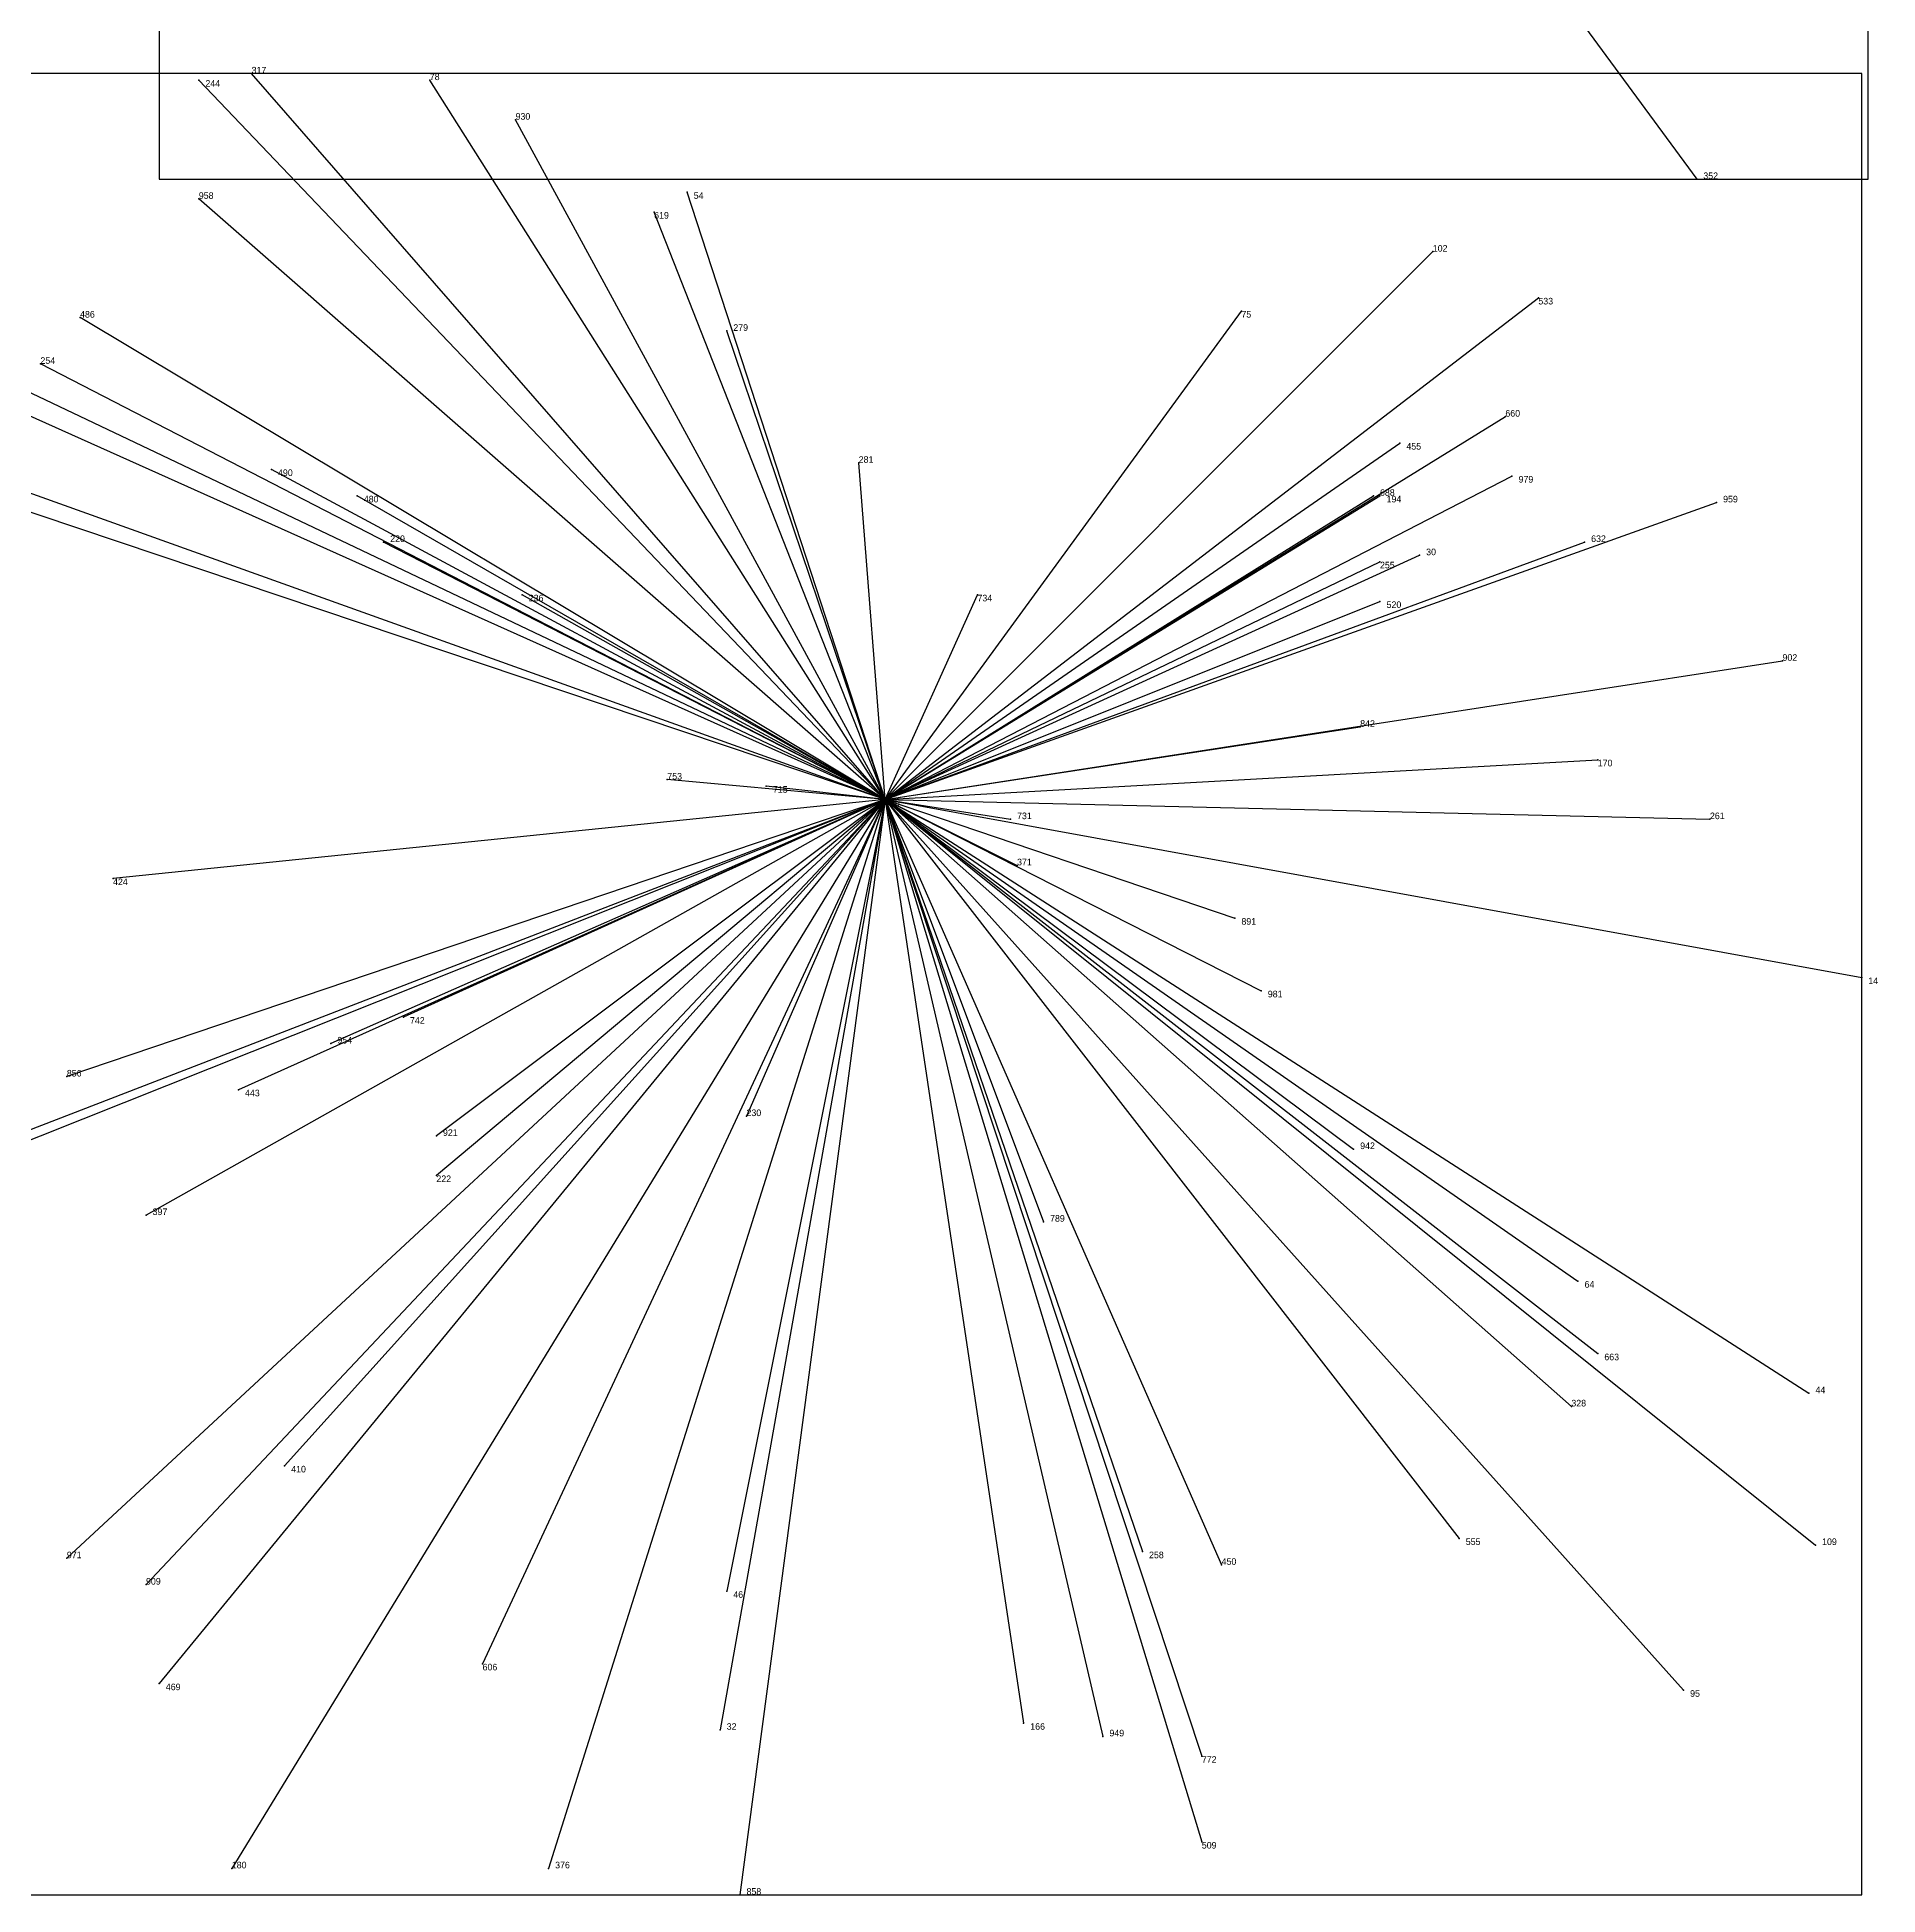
# Model space of a CAD drawing. Extents: x 0 to 1, y 0 to 1.
# Drawn here: x 0.7225 to 1.0014, y 0.002 to 0.2835 of the extents above; entities that cross this region are included whole.
import ezdxf

# ---------------------------------------------------------------- set-up
doc = ezdxf.new("R2010")
doc.units = 0
for name, color, linetype in [('Clients', 3, 'CONTINUOUS'), ('Facilities', 3, 'CONTINUOUS'), ('Facilities_lines', 3, 'CONTINUOUS'), ('Min_max_boxes', 1, 'CONTINUOUS'), ('Normals', 1, 'CONTINUOUS'), ('Source_points', 5, 'CONTINUOUS'), ('Text', 3, 'CONTINUOUS')]:
    doc.layers.add(name, color=color, linetype=linetype)

msp = doc.modelspace()

# ---------------------------------------------------------------- linework, layer by layer
at = {"layer": 'Clients', "color": 5}
for p in [(0.747, 0.277), (0.755, 0.278), (0.782, 0.277), (0.795, 0.271), (0.974, 0.262), (0.747, 0.259), (0.821, 0.26), (0.816, 0.257), (0.934, 0.251), (0.95, 0.244), (0.729, 0.241), (0.905, 0.242), (0.827, 0.239), (0.723, 0.234), (0.945, 0.226), (0.929, 0.222), (0.758, 0.218), (0.847, 0.219), (0.946, 0.217), (0.771, 0.214), (0.925, 0.214), (0.926, 0.214), (0.977, 0.213), (0.775, 0.207), (0.957, 0.207), (0.926, 0.204), (0.932, 0.205), (0.796, 0.199), (0.865, 0.199), (0.926, 0.198), (0.987, 0.189), (0.923, 0.179), (0.959, 0.174), (0.818, 0.171), (0.833, 0.17), (0.87, 0.165), (0.976, 0.165), (0.871, 0.158), (0.734, 0.156), (0.904, 0.15), (0.999, 0.141), (0.908, 0.139), (0.778, 0.135), (0.767, 0.131), (0.727, 0.126), (0.753, 0.124), (0.83, 0.12), (0.783, 0.117), (0.922, 0.115), (0.783, 0.111), (0.739, 0.105), (0.875, 0.104), (0.956, 0.095), (0.959, 0.084), (0.991, 0.078), (0.955, 0.076), (0.76, 0.067), (0.89, 0.054), (0.938, 0.056), (0.992, 0.055), (0.727, 0.053), (0.902, 0.052), (0.739, 0.049), (0.827, 0.048), (0.79, 0.037), (0.741, 0.034), (0.972, 0.033), (0.826, 0.027), (0.872, 0.028), (0.884, 0.026), (0.899, 0.023), (0.899, 0.01), (0.752, 0.006), (0.8, 0.006), (0.829, 0.002)]:
    msp.add_point(p, dxfattribs=at)
at = {"layer": 'Facilities', "color": 3}
msp.add_point((0.851, 0.168), dxfattribs=at)
at = {"layer": 'Facilities_lines', "color": 3}
for p, q in [((0.885, 0.383), (0.974, 0.262)), ((0.851, 0.168), (0.747, 0.277)), ((0.851, 0.168), (0.755, 0.278)), ((0.851, 0.168), (0.782, 0.277)), ((0.851, 0.168), (0.795, 0.271)), ((0.851, 0.168), (0.747, 0.259)), ((0.851, 0.168), (0.821, 0.26)), ((0.851, 0.168), (0.816, 0.257)), ((0.851, 0.168), (0.934, 0.251)), ((0.851, 0.168), (0.95, 0.244)), ((0.851, 0.168), (0.729, 0.241)), ((0.851, 0.168), (0.905, 0.242)), ((0.851, 0.168), (0.827, 0.239)), ((0.851, 0.168), (0.708, 0.236)), ((0.851, 0.168), (0.723, 0.234)), ((0.851, 0.168), (0.706, 0.233)), ((0.851, 0.168), (0.945, 0.226)), ((0.851, 0.168), (0.703, 0.221)), ((0.851, 0.168), (0.929, 0.222)), ((0.851, 0.168), (0.758, 0.218)), ((0.851, 0.168), (0.847, 0.219)), ((0.851, 0.168), (0.946, 0.217)), ((0.851, 0.168), (0.714, 0.214)), ((0.851, 0.168), (0.771, 0.214)), ((0.851, 0.168), (0.926, 0.214)), ((0.851, 0.168), (0.925, 0.214)), ((0.851, 0.168), (0.977, 0.213)), ((0.851, 0.168), (0.775, 0.207)), ((0.851, 0.168), (0.957, 0.207)), ((0.851, 0.168), (0.932, 0.205)), ((0.851, 0.168), (0.926, 0.204)), ((0.851, 0.168), (0.796, 0.199)), ((0.851, 0.168), (0.865, 0.199)), ((0.851, 0.168), (0.926, 0.198)), ((0.851, 0.168), (0.987, 0.189)), ((0.851, 0.168), (0.923, 0.179)), ((0.851, 0.168), (0.959, 0.174)), ((0.851, 0.168), (0.818, 0.171)), ((0.851, 0.168), (0.833, 0.17)), ((0.851, 0.168), (0.698, 0.107)), ((0.851, 0.168), (0.701, 0.11)), ((0.851, 0.168), (0.727, 0.126)), ((0.851, 0.168), (0.727, 0.053)), ((0.851, 0.168), (0.734, 0.156)), ((0.851, 0.168), (0.739, 0.105)), ((0.851, 0.168), (0.739, 0.049)), ((0.851, 0.168), (0.741, 0.034)), ((0.851, 0.168), (0.752, 0.006)), ((0.851, 0.168), (0.753, 0.124)), ((0.851, 0.168), (0.76, 0.067)), ((0.851, 0.168), (0.767, 0.131)), ((0.851, 0.168), (0.778, 0.135)), ((0.851, 0.168), (0.783, 0.111)), ((0.851, 0.168), (0.783, 0.117)), ((0.851, 0.168), (0.79, 0.037)), ((0.851, 0.168), (0.8, 0.006)), ((0.851, 0.168), (0.826, 0.027)), ((0.851, 0.168), (0.827, 0.048)), ((0.851, 0.168), (0.829, 0.002)), ((0.851, 0.168), (0.83, 0.12)), ((0.851, 0.168), (0.999, 0.141)), ((0.851, 0.168), (0.991, 0.078)), ((0.851, 0.168), (0.956, 0.095)), ((0.851, 0.168), (0.972, 0.033)), ((0.851, 0.168), (0.992, 0.055)), ((0.851, 0.168), (0.872, 0.028)), ((0.851, 0.168), (0.89, 0.054)), ((0.851, 0.168), (0.976, 0.165)), ((0.851, 0.168), (0.955, 0.076)), ((0.851, 0.168), (0.871, 0.158)), ((0.851, 0.168), (0.902, 0.052)), ((0.851, 0.168), (0.899, 0.01)), ((0.851, 0.168), (0.938, 0.056)), ((0.851, 0.168), (0.959, 0.084)), ((0.851, 0.168), (0.87, 0.165)), ((0.851, 0.168), (0.899, 0.023)), ((0.851, 0.168), (0.875, 0.104)), ((0.851, 0.168), (0.904, 0.15)), ((0.851, 0.168), (0.922, 0.115)), ((0.851, 0.168), (0.884, 0.026)), ((0.851, 0.168), (0.908, 0.139))]:
    msp.add_line(p, q, dxfattribs=at)
at = {"layer": 'Min_max_boxes', "color": 1}
for p, q in [((0.741, 0.544), (0.741, 0.262)), ((0.741, 0.544), (0.741, 0.262)), ((1, 0.262), (1, 0.544)), ((1, 0.262), (1, 0.544)), ((0.999, 0.278), (0.698, 0.278)), ((0.999, 0.278), (0.698, 0.278)), ((0.999, 0.002), (0.999, 0.278)), ((0.999, 0.002), (0.999, 0.278)), ((0.999, 0.278), (0.999, 0.278)), ((0.741, 0.262), (1, 0.262)), ((0.741, 0.262), (1, 0.262)), ((0.741, 0.262), (0.741, 0.262)), ((1, 0.262), (1, 0.262)), ((0.698, 0.002), (0.999, 0.002)), ((0.698, 0.002), (0.999, 0.002)), ((0.999, 0.002), (0.999, 0.002))]:
    msp.add_line(p, q, dxfattribs=at)
at = {"layer": 'Normals', "color": 1}
for p, q in [((0.747, 0.277), (0.747, 0.277, 0.1)), ((0.755, 0.278), (0.755, 0.278, 0.1)), ((0.782, 0.277), (0.782, 0.277, 0.1)), ((0.795, 0.271), (0.795, 0.271, 0.1)), ((0.974, 0.262), (0.974, 0.262, 0.1)), ((0.747, 0.259), (0.747, 0.259, 0.1)), ((0.821, 0.26), (0.821, 0.26, 0.1)), ((0.816, 0.257), (0.816, 0.257, 0.1)), ((0.934, 0.251), (0.934, 0.251, 0.1)), ((0.95, 0.244), (0.95, 0.244, 0.1)), ((0.729, 0.241), (0.729, 0.241, 0.1)), ((0.905, 0.242), (0.905, 0.242, 0.1)), ((0.827, 0.239), (0.827, 0.239, 0.1)), ((0.723, 0.234), (0.723, 0.234, 0.1)), ((0.945, 0.226), (0.945, 0.226, 0.1)), ((0.929, 0.222), (0.929, 0.222, 0.1)), ((0.758, 0.218), (0.758, 0.218, 0.1)), ((0.847, 0.219), (0.847, 0.219, 0.1)), ((0.946, 0.217), (0.946, 0.217, 0.1)), ((0.771, 0.214), (0.771, 0.214, 0.1)), ((0.925, 0.214), (0.925, 0.214, 0.1)), ((0.926, 0.214), (0.926, 0.214, 0.1)), ((0.977, 0.213), (0.977, 0.213, 0.1)), ((0.775, 0.207), (0.775, 0.207, 0.1)), ((0.957, 0.207), (0.957, 0.207, 0.1)), ((0.926, 0.204), (0.926, 0.204, 0.1)), ((0.932, 0.205), (0.932, 0.205, 0.1)), ((0.796, 0.199), (0.796, 0.199, 0.1)), ((0.865, 0.199), (0.865, 0.199, 0.1)), ((0.926, 0.198), (0.926, 0.198, 0.1)), ((0.987, 0.189), (0.987, 0.189, 0.1)), ((0.923, 0.179), (0.923, 0.179, 0.1)), ((0.959, 0.174), (0.959, 0.174, 0.1)), ((0.818, 0.171), (0.818, 0.171, 0.1)), ((0.833, 0.17), (0.833, 0.17, 0.1)), ((0.851, 0.168), (0.851, 0.168, 0.1)), ((0.87, 0.165), (0.87, 0.165, 0.1)), ((0.976, 0.165), (0.976, 0.165, 0.1)), ((0.871, 0.158), (0.871, 0.158, 0.1)), ((0.734, 0.156), (0.734, 0.156, 0.1)), ((0.904, 0.15), (0.904, 0.15, 0.1)), ((0.999, 0.141), (0.999, 0.141, 0.1)), ((0.908, 0.139), (0.908, 0.139, 0.1)), ((0.778, 0.135), (0.778, 0.135, 0.1)), ((0.767, 0.131), (0.767, 0.131, 0.1)), ((0.727, 0.126), (0.727, 0.126, 0.1)), ((0.753, 0.124), (0.753, 0.124, 0.1)), ((0.83, 0.12), (0.83, 0.12, 0.1)), ((0.783, 0.117), (0.783, 0.117, 0.1)), ((0.922, 0.115), (0.922, 0.115, 0.1)), ((0.783, 0.111), (0.783, 0.111, 0.1)), ((0.739, 0.105), (0.739, 0.105, 0.1)), ((0.875, 0.104), (0.875, 0.104, 0.1)), ((0.956, 0.095), (0.956, 0.095, 0.1)), ((0.959, 0.084), (0.959, 0.084, 0.1)), ((0.991, 0.078), (0.991, 0.078, 0.1)), ((0.955, 0.076), (0.955, 0.076, 0.1)), ((0.76, 0.067), (0.76, 0.067, 0.1)), ((0.89, 0.054), (0.89, 0.054, 0.1)), ((0.938, 0.056), (0.938, 0.056, 0.1)), ((0.992, 0.055), (0.992, 0.055, 0.1)), ((0.727, 0.053), (0.727, 0.053, 0.1)), ((0.902, 0.052), (0.902, 0.052, 0.1)), ((0.739, 0.049), (0.739, 0.049, 0.1)), ((0.827, 0.048), (0.827, 0.048, 0.1)), ((0.79, 0.037), (0.79, 0.037, 0.1)), ((0.741, 0.034), (0.741, 0.034, 0.1)), ((0.972, 0.033), (0.972, 0.033, 0.1)), ((0.826, 0.027), (0.826, 0.027, 0.1)), ((0.872, 0.028), (0.872, 0.028, 0.1)), ((0.884, 0.026), (0.884, 0.026, 0.1)), ((0.899, 0.023), (0.899, 0.023, 0.1)), ((0.899, 0.01), (0.899, 0.01, 0.1)), ((0.752, 0.006), (0.752, 0.006, 0.1)), ((0.8, 0.006), (0.8, 0.006, 0.1)), ((0.829, 0.002), (0.829, 0.002, 0.1))]:
    msp.add_line(p, q, dxfattribs=at)
at = {"layer": 'Source_points', "color": 5}
for p in [(0.747, 0.277), (0.755, 0.278), (0.782, 0.277), (0.795, 0.271), (0.974, 0.262), (0.747, 0.259), (0.821, 0.26), (0.816, 0.257), (0.934, 0.251), (0.95, 0.244), (0.729, 0.241), (0.905, 0.242), (0.827, 0.239), (0.723, 0.234), (0.945, 0.226), (0.929, 0.222), (0.758, 0.218), (0.847, 0.219), (0.946, 0.217), (0.771, 0.214), (0.925, 0.214), (0.926, 0.214), (0.977, 0.213), (0.775, 0.207), (0.957, 0.207), (0.926, 0.204), (0.932, 0.205), (0.796, 0.199), (0.865, 0.199), (0.926, 0.198), (0.987, 0.189), (0.923, 0.179), (0.959, 0.174), (0.818, 0.171), (0.833, 0.17), (0.851, 0.168), (0.87, 0.165), (0.976, 0.165), (0.871, 0.158), (0.734, 0.156), (0.904, 0.15), (0.999, 0.141), (0.908, 0.139), (0.778, 0.135), (0.767, 0.131), (0.727, 0.126), (0.753, 0.124), (0.83, 0.12), (0.783, 0.117), (0.922, 0.115), (0.783, 0.111), (0.739, 0.105), (0.875, 0.104), (0.956, 0.095), (0.959, 0.084), (0.991, 0.078), (0.955, 0.076), (0.76, 0.067), (0.89, 0.054), (0.938, 0.056), (0.992, 0.055), (0.727, 0.053), (0.902, 0.052), (0.739, 0.049), (0.827, 0.048), (0.79, 0.037), (0.741, 0.034), (0.972, 0.033), (0.826, 0.027), (0.872, 0.028), (0.884, 0.026), (0.899, 0.023), (0.899, 0.01), (0.752, 0.006), (0.8, 0.006), (0.829, 0.002)]:
    msp.add_point(p, dxfattribs=at)

# ---------------------------------------------------------------- texts
at = {"layer": 'Text', "color": 3}
for s, p in [('317', (0.755, 0.278)), ('244', (0.748, 0.276)), ('78', (0.782, 0.277)), ('930', (0.795, 0.271)), ('352', (0.975, 0.262)), ('958', (0.747, 0.259)), ('54', (0.822, 0.259)), ('619', (0.816, 0.256)), ('102', (0.934, 0.251)), ('533', (0.95, 0.243)), ('486', (0.729, 0.241)), ('279', (0.828, 0.239)), ('75', (0.905, 0.241)), ('254', (0.723, 0.234)), ('660', (0.945, 0.226)), ('281', (0.847, 0.219)), ('455', (0.93, 0.221)), ('490', (0.759, 0.217)), ('979', (0.947, 0.216)), ('480', (0.772, 0.213)), ('688', (0.926, 0.214)), ('194', (0.927, 0.213)), ('959', (0.978, 0.213)), ('220', (0.776, 0.207)), ('30', (0.933, 0.205)), ('632', (0.958, 0.207)), ('255', (0.926, 0.203)), ('236', (0.797, 0.198)), ('734', (0.865, 0.198)), ('520', (0.927, 0.197)), ('902', (0.987, 0.189)), ('842', (0.923, 0.179)), ('753', (0.818, 0.171)), ('170', (0.959, 0.173)), ('715', (0.834, 0.169)), ('986', (0.851, 0.167)), ('731', (0.871, 0.165)), ('261', (0.976, 0.165)), ('371', (0.871, 0.158)), ('424', (0.734, 0.155)), ('891', (0.905, 0.149)), ('14', (1, 0.14)), ('981', (0.909, 0.138)), ('742', (0.779, 0.134)), ('954', (0.768, 0.131)), ('856', (0.727, 0.126)), ('443', (0.754, 0.123)), ('230', (0.83, 0.12)), ('921', (0.784, 0.117)), ('942', (0.923, 0.115)), ('222', (0.783, 0.11)), ('397', (0.74, 0.105)), ('789', (0.876, 0.104)), ('64', (0.957, 0.094)), ('663', (0.96, 0.083)), ('44', (0.992, 0.078)), ('328', (0.955, 0.076)), ('410', (0.761, 0.066)), ('971', (0.727, 0.053)), ('258', (0.891, 0.053)), ('555', (0.939, 0.055)), ('109', (0.993, 0.055)), ('450', (0.902, 0.052)), ('909', (0.739, 0.049)), ('46', (0.828, 0.047)), ('606', (0.79, 0.036)), ('469', (0.742, 0.033)), ('95', (0.973, 0.032)), ('32', (0.827, 0.027)), ('166', (0.873, 0.027)), ('949', (0.885, 0.026)), ('772', (0.899, 0.022)), ('509', (0.899, 0.009)), ('180', (0.752, 0.006)), ('376', (0.801, 0.006)), ('858', (0.83, 0.002))]:
    msp.add_text(s, height=0.001, dxfattribs=at).set_placement(p)

doc.saveas('drawing.dxf')
